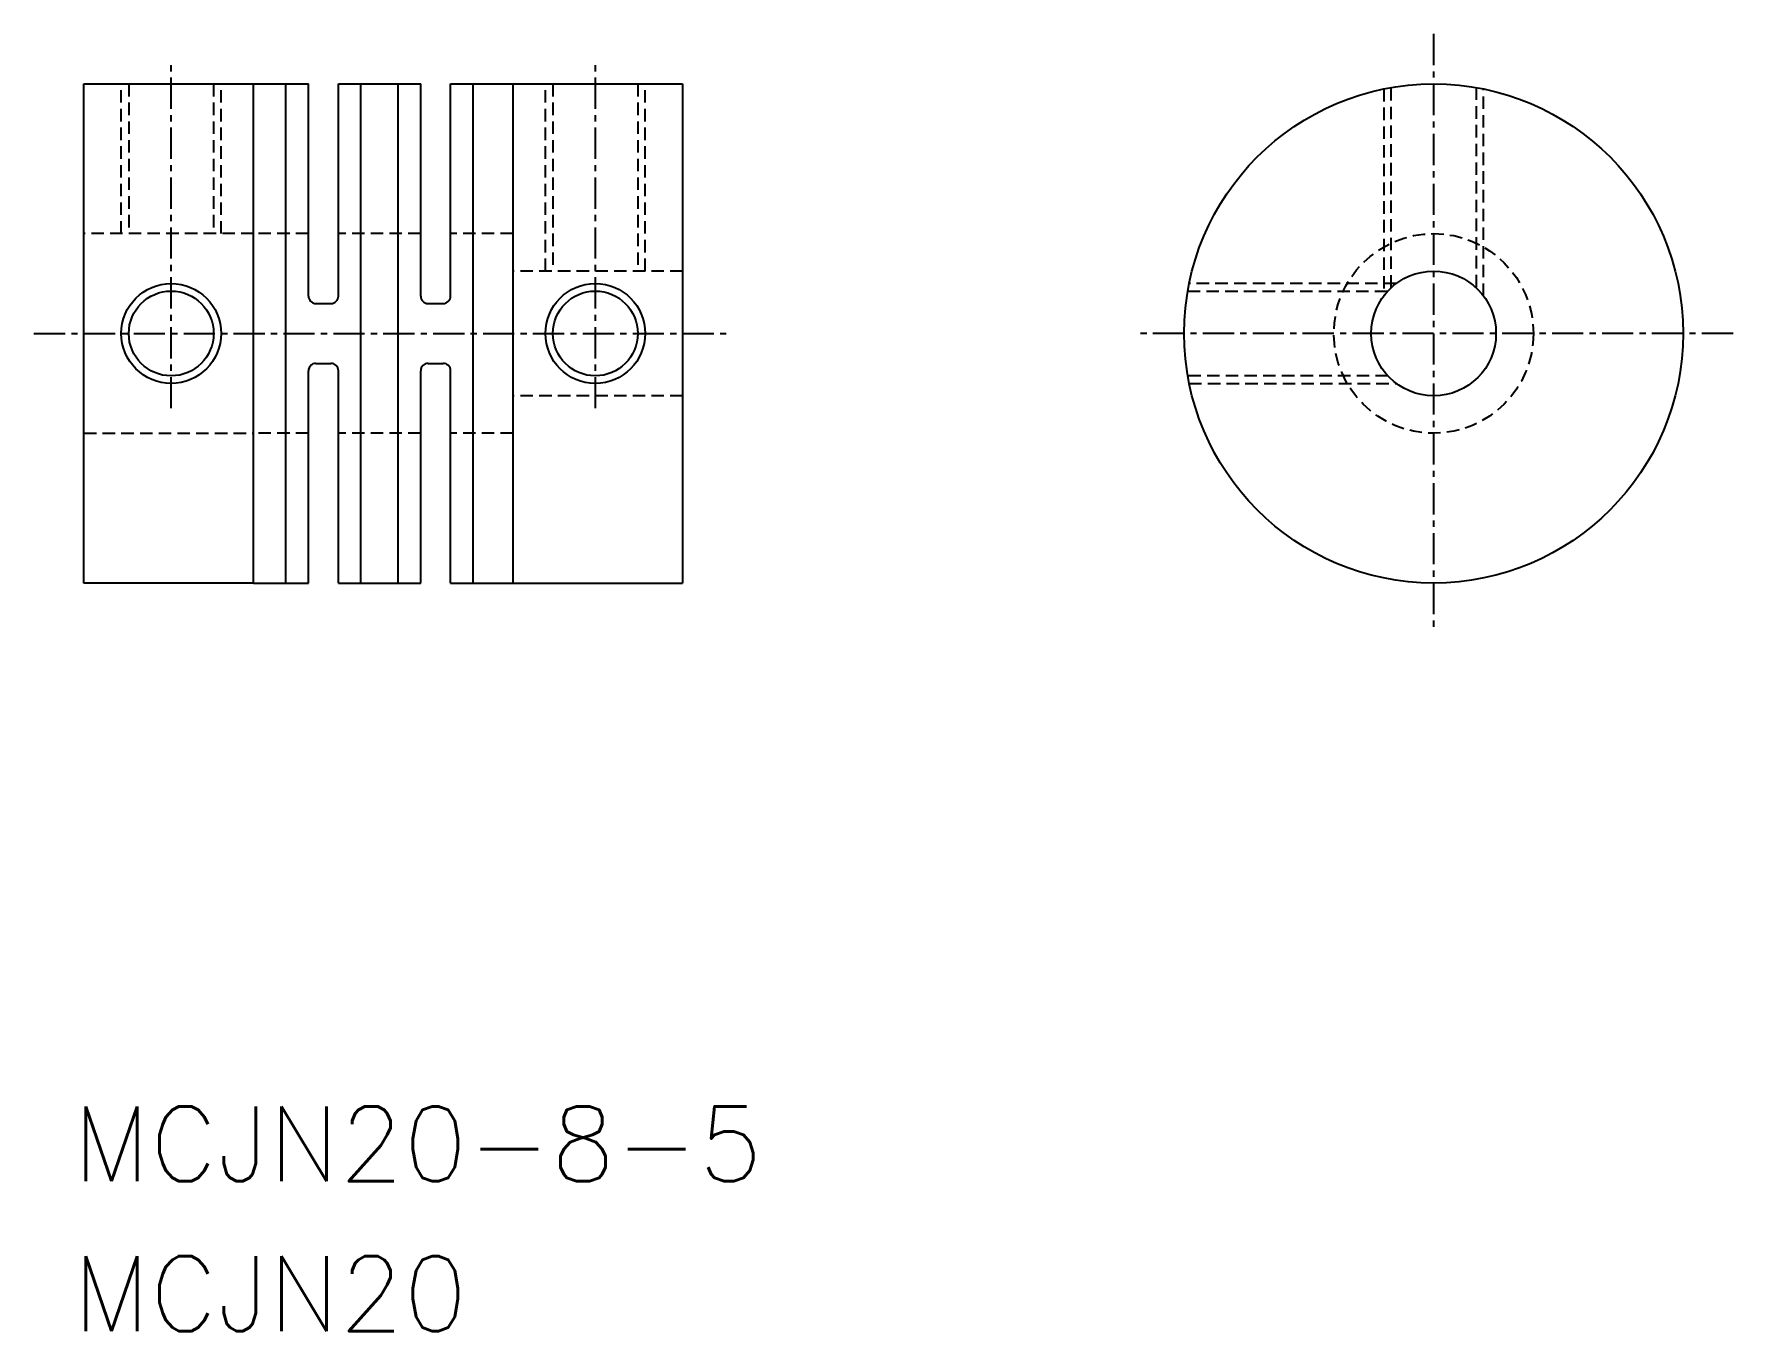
# Model space of a CAD drawing. Extents: x 56.6 to 124.7, y 61.9 to 113.9.
import ezdxf

# ---------------------------------------------------------------- set-up
doc = ezdxf.new("R2010")
doc.units = 0
doc.linetypes.add('CENTER', pattern=[2, 1.25, -0.25, 0.25, -0.25])
doc.linetypes.add('DASHED', pattern=[0.75, 0.5, -0.25])
doc.layers.get('0').update_dxf_attribs({"linetype": 'CONTINUOUS'})
doc.layers.add('CENTER', color=1, linetype='CENTER')
doc.styles.add('MISUMI', font='txt.shx')

msp = doc.modelspace()

# ---------------------------------------------------------------- linework, layer by layer
at = {"color": 7, "linetype": 'CONTINUOUS'}
for p, q in [((58.639, 91.913), (58.639, 111.913)), ((58.639, 111.913), (65.439, 111.913)), ((65.439, 101.928), (65.439, 111.913)), ((65.439, 111.913), (67.639, 111.913)), ((66.739, 101.913), (66.739, 111.913)), ((67.639, 103.413), (67.639, 111.913)), ((68.839, 103.413), (68.839, 111.913)), ((68.839, 111.913), (72.139, 111.913)), ((69.739, 101.913), (69.739, 111.913)), ((71.239, 101.913), (71.239, 111.913)), ((72.139, 103.413), (72.139, 111.913)), ((73.339, 103.413), (73.339, 111.913)), ((73.339, 111.913), (82.639, 111.913)), ((74.239, 101.913), (74.239, 111.913)), ((75.839, 91.913), (75.839, 111.913)), ((82.639, 111.913), (82.639, 91.913)), ((67.939, 103.113), (68.539, 103.113)), ((72.439, 103.113), (73.039, 103.113)), ((65.439, 91.913), (65.439, 101.928)), ((66.739, 91.913), (66.739, 101.913)), ((69.739, 91.913), (69.739, 101.913)), ((71.239, 91.913), (71.239, 101.913)), ((74.239, 91.913), (74.239, 101.913)), ((67.639, 91.913), (67.639, 100.413)), ((67.939, 100.713), (68.539, 100.713)), ((68.839, 91.913), (68.839, 100.413)), ((72.139, 91.913), (72.139, 100.413)), ((72.439, 100.713), (73.039, 100.713)), ((73.339, 91.913), (73.339, 100.413)), ((65.439, 91.913), (58.639, 91.913)), ((65.439, 91.913), (67.639, 91.913)), ((68.839, 91.913), (72.139, 91.913)), ((73.339, 91.913), (82.639, 91.913))]:
    msp.add_line(p, q, dxfattribs=at)
at = {"color": 3, "linetype": 'DASHED'}
for p, q in [((60.139, 105.913), (60.139, 111.913)), ((60.439, 111.913), (60.439, 105.913)), ((63.839, 111.913), (63.839, 105.913)), ((64.139, 105.913), (64.139, 111.913)), ((77.139, 104.413), (77.139, 111.913)), ((77.439, 111.913), (77.439, 104.413)), ((80.839, 111.913), (80.839, 104.413)), ((81.139, 104.413), (81.139, 111.913)), ((110.739, 111.711), (110.739, 103.413)), ((111.039, 103.746), (111.039, 111.768)), ((114.439, 111.768), (114.439, 103.746)), ((114.739, 103.413), (114.739, 111.711)), ((65.439, 105.913), (58.639, 105.913)), ((67.639, 105.913), (65.439, 105.913)), ((72.139, 105.913), (68.839, 105.913)), ((75.839, 105.913), (73.339, 105.913)), ((82.639, 104.413), (75.839, 104.413)), ((102.885, 103.613), (110.906, 103.613)), ((111.239, 103.913), (102.941, 103.913)), ((110.906, 100.213), (102.885, 100.213)), ((102.941, 99.913), (111.239, 99.913)), ((82.639, 99.413), (75.839, 99.413)), ((58.639, 97.913), (65.439, 97.913)), ((67.639, 97.913), (65.439, 97.913)), ((72.139, 97.913), (68.839, 97.913)), ((75.839, 97.913), (73.339, 97.913))]:
    msp.add_line(p, q, dxfattribs=at)
at = {"color": 7, "linetype": 'CONTINUOUS'}
for centre, radius in [((112.739, 101.913), 10), ((112.739, 101.913), 2.5), ((62.139, 101.913), 1.7), ((79.139, 101.913), 1.7)]:
    msp.add_circle(centre, radius, dxfattribs=at)
at = {"color": 3, "linetype": 'DASHED'}
msp.add_circle((112.739, 101.913), 4, dxfattribs=at)
at = {"color": 3, "linetype": 'CONTINUOUS'}
for centre in [(62.139, 101.913), (79.139, 101.913)]:
    msp.add_circle(centre, 2, dxfattribs=at)
at = {"color": 7, "linetype": 'CONTINUOUS'}
for centre, start, end in [((67.939, 103.413), 180, 270), ((68.539, 103.413), 270, 0), ((72.439, 103.413), 180, 270), ((73.039, 103.413), 270, 0), ((67.939, 100.413), 90, 180), ((68.539, 100.413), 0, 90), ((72.439, 100.413), 90, 180), ((73.039, 100.413), 0, 90)]:
    msp.add_arc(centre, 0.3, start, end, dxfattribs=at)
at = {"layer": 'CENTER', "color": 1, "linetype": 'CENTER'}
for p, q in [((112.739, 113.913), (112.739, 89.913)), ((62.139, 98.913), (62.139, 112.913)), ((79.139, 98.913), (79.139, 112.913)), ((56.639, 101.913), (84.639, 101.913)), ((124.739, 101.913), (100.739, 101.913))]:
    msp.add_line(p, q, dxfattribs=at)

# ---------------------------------------------------------------- texts
at = {"color": 7, "linetype": 'CONTINUOUS', "style": 'MISUMI'}
for s, p in [('MCJN20-8-5', (58.202, 67.939)), ('MCJN20', (58.202, 61.939))]:
    msp.add_text(s, height=3, dxfattribs=at).set_placement(p)

doc.saveas('drawing.dxf')
